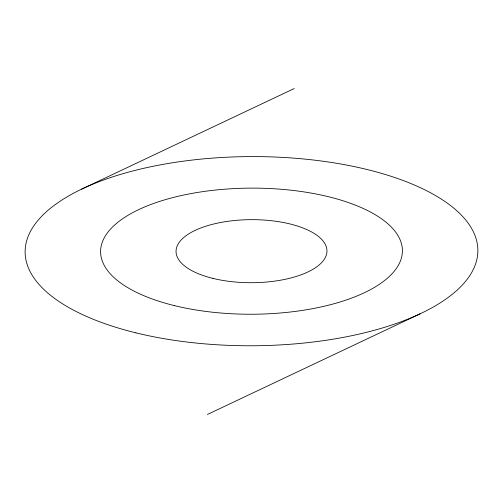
<?xml version="1.0" encoding="UTF-8"?>
<svg xmlns="http://www.w3.org/2000/svg" width="503" height="503" viewBox="0 0 503 503"><rect width="100%" height="100%" fill="white"/><g stroke="black" fill="none" stroke-linecap="round" stroke-linejoin="round"><path stroke-width="0.75" d="M81.618 189.153L294.23 88.534M207.425 414.466L420.036 313.847M174.434 305.623A150.913 63.064 -0.2 0 0 402.4 251.525A150.913 63.064 -0.2 0 0 177.666 196.396A150.913 63.064 -0.2 0 0 174.434 305.623M212.97 278.404A75.456 31.532 -0.2 0 0 326.95 251.355A75.456 31.532 -0.2 0 0 214.58 223.791A75.456 31.532 -0.2 0 0 212.97 278.404M135.904 332.841A226.369 94.589 -0.2 0 0 477.85 251.695A226.369 94.589 -0.2 0 0 140.746 169.002A226.369 94.589 -0.2 0 0 135.904 332.841"/></g></svg>
